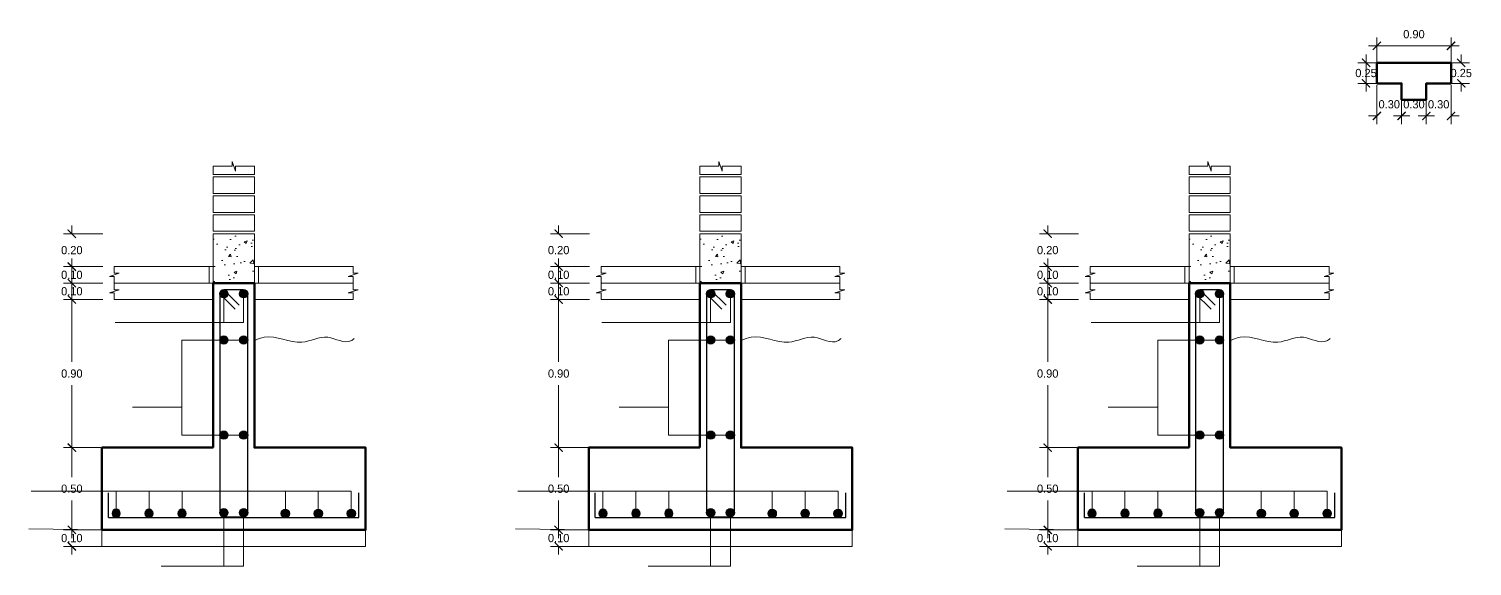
# Model space of a CAD drawing. Header units: millimetres. Extents: x 84 to 2740, y 103 to 1679.
# Drawn here: x 142.39 to 159.91, y 120.85 to 127.38 of the extents above; entities that cross this region are included whole.
import ezdxf

# ---------------------------------------------------------------- set-up
doc = ezdxf.new("R2010")
doc.units = ezdxf.units.MM
for name, color, linetype, lineweight in [('A- ANOTACIONES', 152, 'Continuous', 5), ('A- LINEA DE TIERRA', 44, 'Continuous', 0), ('A-COTAS EXTERIORES', 30, 'Continuous', 5), ('A-MUROS ALTOS', 164, 'Continuous', 60), ('E- ACERO', 50, 'Continuous', 30), ('E- EXCAVACION', 94, 'Continuous', 50), ('E- FALSO PISO', 181, 'Continuous', 15), ('E- LADRILLO', 40, 'Continuous', 15), ('E- MATERIAL DE RELLENO', 241, 'Continuous', 15), ('E- RELLENO ASFALTICO', 53, 'Continuous', 5), ('E- SOBRECIMIENTO SIMPLE', 100, 'Continuous', 15), ('E- SOLADO', 223, 'Continuous', 15)]:
    doc.layers.add(name, color=color, linetype=linetype, lineweight=lineweight)
doc.styles.add('ROYER', font='')
doc.styles.get('ROYER').set_extended_font_data('Bahnschrift Light')
doc.dimstyles.new('ROYER_25_CORTE_ELEV_MODEL', dxfattribs={"dimtxt": 0.1, "dimasz": 0.1, "dimexe": 0.1, "dimexo": 0, "dimgap": 0.09, "dimtad": 1, "dimtih": 1, "dimtoh": 1, "dimlfac": 0.5, "dimzin": 0, "dimdsep": 46, "dimtxsty": 'ROYER', "dimblk": 'ARCHTICK', "dimcen": 0.09, "dimdle": 0.1, "dimclrd": 256, "dimclre": 256, "dimadec": 0, "dimazin": 0, "dimtfac": 1, "dimtix": 1, "dimtofl": 0, "dimtmove": 0, "dimatfit": 3, "dimfxl": 0.375, "dimfxlon": 1, "dimtolj": 1, "dimtzin": 0, "dimlwd": -1, "dimlwe": -1, "dimarcsym": 0})
doc.dimstyles.new('ROYER_50_CORTE_ELEVACION', dxfattribs={"dimtxt": 0.1, "dimasz": 0.1, "dimexe": 0.1, "dimexo": 0, "dimgap": 0.09, "dimtad": 1, "dimtih": 1, "dimtoh": 1, "dimzin": 0, "dimdsep": 46, "dimtxsty": 'ROYER', "dimblk": 'ARCHTICK', "dimcen": 0.09, "dimdle": 0.1, "dimclrd": 256, "dimclre": 256, "dimadec": 0, "dimazin": 0, "dimtfac": 1, "dimtix": 1, "dimtofl": 0, "dimtmove": 0, "dimatfit": 3, "dimfxl": 0.375, "dimfxlon": 1, "dimtolj": 1, "dimtzin": 0, "dimlwd": -1, "dimlwe": -1, "dimarcsym": 0})

# ---------------------------------------------------------------- blocks, each defined once
blk = doc.blocks.new('_ArchTick')
at = {"color": 0, "linetype": 'ByBlock', "const_width": 0.15}
blk.add_lwpolyline([(-0.5, -0.5), (0.5, 0.5)], dxfattribs=at)
blk = doc.blocks.new('*D173')
at = {"layer": 'A-COTAS EXTERIORES', "transparency": 16777216}
for p, q in [((158.756, 126.967), (158.756, 127.273)), ((159.656, 126.967), (159.656, 127.273)), ((158.656, 127.173), (159.756, 127.173))]:
    blk.add_line(p, q, dxfattribs=at)
at = {"layer": 'Defpoints', "color": 0, "transparency": 16777216}
for p in [(159.656, 127.173), (158.756, 126.967), (159.656, 126.967)]:
    blk.add_point(p, dxfattribs=at)
at = {"layer": 'A-COTAS EXTERIORES', "transparency": 16777216, "xscale": 0.1, "yscale": 0.1, "zscale": 0.1, "rotation": 180}
blk.add_blockref('_ArchTick', (158.756, 127.173), dxfattribs=at)
at = {"layer": 'A-COTAS EXTERIORES', "transparency": 16777216, "xscale": 0.1, "yscale": 0.1, "zscale": 0.1}
blk.add_blockref('_ArchTick', (159.656, 127.173), dxfattribs=at)
at = {"layer": 'A-COTAS EXTERIORES', "color": 0, "transparency": 16777216, "insert": (159.206, 127.314), "char_height": 0.1, "attachment_point": 5, "style": 'ROYER'}
blk.add_mtext('\\A1;0.90', dxfattribs=at)
blk = doc.blocks.new('*D174')
at = {"layer": 'A-COTAS EXTERIORES', "transparency": 16777216}
for p, q in [((159.78, 126.967), (159.78, 127.067)), ((159.656, 126.967), (159.88, 126.967)), ((159.656, 126.717), (159.88, 126.717)), ((159.78, 126.717), (159.78, 126.617))]:
    blk.add_line(p, q, dxfattribs=at)
at = {"layer": 'Defpoints', "color": 0, "transparency": 16777216}
for p in [(159.656, 126.967), (159.656, 126.717), (159.78, 126.717)]:
    blk.add_point(p, dxfattribs=at)
at = {"layer": 'A-COTAS EXTERIORES', "transparency": 16777216, "xscale": 0.1, "yscale": 0.1, "zscale": 0.1}
for p, rotation in [((159.78, 126.967), 270), ((159.78, 126.717), 90)]:
    blk.add_blockref('_ArchTick', p, dxfattribs=dict(at, rotation=rotation))
at = {"layer": 'A-COTAS EXTERIORES', "color": 0, "transparency": 16777216, "insert": (159.78, 126.842), "char_height": 0.1, "attachment_point": 5, "style": 'ROYER'}
blk.add_mtext('\\A1;0.25', dxfattribs=at)
blk = doc.blocks.new('*D175')
at = {"layer": 'A-COTAS EXTERIORES', "transparency": 16777216}
for p, q in [((159.356, 126.696), (159.356, 126.221)), ((159.656, 126.696), (159.656, 126.221)), ((159.356, 126.321), (159.256, 126.321)), ((159.656, 126.321), (159.756, 126.321))]:
    blk.add_line(p, q, dxfattribs=at)
at = {"layer": 'Defpoints', "color": 0, "transparency": 16777216}
for p in [(159.356, 126.717), (159.656, 126.717), (159.356, 126.321)]:
    blk.add_point(p, dxfattribs=at)
at = {"layer": 'A-COTAS EXTERIORES', "transparency": 16777216, "xscale": 0.1, "yscale": 0.1, "zscale": 0.1}
blk.add_blockref('_ArchTick', (159.356, 126.321), dxfattribs=at)
at = {"layer": 'A-COTAS EXTERIORES', "transparency": 16777216, "xscale": 0.1, "yscale": 0.1, "zscale": 0.1, "rotation": 180}
blk.add_blockref('_ArchTick', (159.656, 126.321), dxfattribs=at)
at = {"layer": 'A-COTAS EXTERIORES', "color": 0, "transparency": 16777216, "insert": (159.506, 126.462), "char_height": 0.1, "attachment_point": 5, "style": 'ROYER'}
blk.add_mtext('\\A1;0.30', dxfattribs=at)
blk = doc.blocks.new('*D176')
at = {"layer": 'A-COTAS EXTERIORES', "transparency": 16777216}
for p, q in [((159.056, 126.517), (159.056, 126.221)), ((159.356, 126.517), (159.356, 126.221)), ((159.056, 126.321), (158.956, 126.321)), ((159.356, 126.321), (159.456, 126.321))]:
    blk.add_line(p, q, dxfattribs=at)
at = {"layer": 'Defpoints', "color": 0, "transparency": 16777216}
for p in [(159.056, 126.517), (159.356, 126.517), (159.356, 126.321)]:
    blk.add_point(p, dxfattribs=at)
at = {"layer": 'A-COTAS EXTERIORES', "transparency": 16777216, "xscale": 0.1, "yscale": 0.1, "zscale": 0.1}
blk.add_blockref('_ArchTick', (159.056, 126.321), dxfattribs=at)
at = {"layer": 'A-COTAS EXTERIORES', "transparency": 16777216, "xscale": 0.1, "yscale": 0.1, "zscale": 0.1, "rotation": 180}
blk.add_blockref('_ArchTick', (159.356, 126.321), dxfattribs=at)
at = {"layer": 'A-COTAS EXTERIORES', "color": 0, "transparency": 16777216, "insert": (159.206, 126.462), "char_height": 0.1, "attachment_point": 5, "style": 'ROYER'}
blk.add_mtext('\\A1;0.30', dxfattribs=at)
blk = doc.blocks.new('*D177')
at = {"layer": 'A-COTAS EXTERIORES', "transparency": 16777216}
for p, q in [((158.756, 126.696), (158.756, 126.221)), ((159.056, 126.696), (159.056, 126.221)), ((158.756, 126.321), (158.656, 126.321)), ((159.056, 126.321), (159.156, 126.321))]:
    blk.add_line(p, q, dxfattribs=at)
at = {"layer": 'Defpoints', "color": 0, "transparency": 16777216}
for p in [(158.756, 126.717), (159.056, 126.717), (159.056, 126.321)]:
    blk.add_point(p, dxfattribs=at)
at = {"layer": 'A-COTAS EXTERIORES', "transparency": 16777216, "xscale": 0.1, "yscale": 0.1, "zscale": 0.1}
blk.add_blockref('_ArchTick', (158.756, 126.321), dxfattribs=at)
at = {"layer": 'A-COTAS EXTERIORES', "transparency": 16777216, "xscale": 0.1, "yscale": 0.1, "zscale": 0.1, "rotation": 180}
blk.add_blockref('_ArchTick', (159.056, 126.321), dxfattribs=at)
at = {"layer": 'A-COTAS EXTERIORES', "color": 0, "transparency": 16777216, "insert": (158.906, 126.462), "char_height": 0.1, "attachment_point": 5, "style": 'ROYER'}
blk.add_mtext('\\A1;0.30', dxfattribs=at)
blk = doc.blocks.new('*D178')
at = {"layer": 'A-COTAS EXTERIORES', "transparency": 16777216}
for p, q in [((158.624, 126.617), (158.624, 127.067)), ((158.756, 126.967), (158.524, 126.967)), ((158.756, 126.717), (158.524, 126.717))]:
    blk.add_line(p, q, dxfattribs=at)
at = {"layer": 'Defpoints', "color": 0, "transparency": 16777216}
for p in [(158.624, 126.967), (158.756, 126.967), (158.756, 126.717)]:
    blk.add_point(p, dxfattribs=at)
at = {"layer": 'A-COTAS EXTERIORES', "transparency": 16777216, "xscale": 0.1, "yscale": 0.1, "zscale": 0.1}
for p, rotation in [((158.624, 126.967), 90), ((158.624, 126.717), 270)]:
    blk.add_blockref('_ArchTick', p, dxfattribs=dict(at, rotation=rotation))
at = {"layer": 'A-COTAS EXTERIORES', "color": 0, "transparency": 16777216, "insert": (158.624, 126.842), "char_height": 0.1, "attachment_point": 5, "style": 'ROYER'}
blk.add_mtext('\\A1;0.25', dxfattribs=at)
blk = doc.blocks.new('ACERO')
at = {"layer": 'E- ACERO'}
h = blk.add_hatch(color=256, dxfattribs=at)
h.dxf.hatch_style = 1
edge = h.paths.add_edge_path()
edge.add_arc((0, 0), 0.025, 0, 360)
blk.add_circle((0, 0), 0.025, dxfattribs=at)
blk = doc.blocks.new('*D191')
at = {"layer": 'A-COTAS EXTERIORES', "transparency": 16777216}
for p, q in [((142.91, 122.389), (142.91, 121.93)), ((143.263, 122.289), (142.81, 122.289)), ((142.91, 121.189), (142.91, 121.648)), ((143.263, 121.289), (142.81, 121.289))]:
    blk.add_line(p, q, dxfattribs=at)
at = {"layer": 'Defpoints', "color": 0, "transparency": 16777216}
for p in [(142.91, 122.289), (143.263, 122.289), (143.263, 121.289)]:
    blk.add_point(p, dxfattribs=at)
at = {"layer": 'A-COTAS EXTERIORES', "transparency": 16777216, "xscale": 0.1, "yscale": 0.1, "zscale": 0.1}
for p, rotation in [((142.91, 122.289), 90), ((142.91, 121.289), 270)]:
    blk.add_blockref('_ArchTick', p, dxfattribs=dict(at, rotation=rotation))
at = {"layer": 'A-COTAS EXTERIORES', "color": 0, "transparency": 16777216, "insert": (142.91, 121.789), "char_height": 0.1, "attachment_point": 5, "style": 'ROYER'}
blk.add_mtext('\\A1;0.50', dxfattribs=at)
blk = doc.blocks.new('*D192')
at = {"layer": 'A-COTAS EXTERIORES', "transparency": 16777216}
for p, q in [((143.285, 124.089), (142.81, 124.089)), ((142.91, 124.189), (142.91, 123.33)), ((142.91, 122.189), (142.91, 123.048)), ((143.263, 122.289), (142.81, 122.289))]:
    blk.add_line(p, q, dxfattribs=at)
at = {"layer": 'Defpoints', "color": 0, "transparency": 16777216}
for p in [(142.91, 124.089), (144.626, 124.089), (143.263, 122.289)]:
    blk.add_point(p, dxfattribs=at)
at = {"layer": 'A-COTAS EXTERIORES', "transparency": 16777216, "xscale": 0.1, "yscale": 0.1, "zscale": 0.1}
for p, rotation in [((142.91, 124.089), 90), ((142.91, 122.289), 270)]:
    blk.add_blockref('_ArchTick', p, dxfattribs=dict(at, rotation=rotation))
at = {"layer": 'A-COTAS EXTERIORES', "color": 0, "transparency": 16777216, "insert": (142.91, 123.189), "char_height": 0.1, "attachment_point": 5, "style": 'ROYER'}
blk.add_mtext('\\A1;0.90', dxfattribs=at)
blk = doc.blocks.new('*D193')
at = {"layer": 'A-COTAS EXTERIORES', "transparency": 16777216}
for p, q in [((143.285, 124.289), (142.81, 124.289)), ((142.91, 124.289), (142.91, 124.389)), ((143.285, 124.089), (142.81, 124.089)), ((142.91, 124.089), (142.91, 123.989))]:
    blk.add_line(p, q, dxfattribs=at)
at = {"layer": 'Defpoints', "color": 0, "transparency": 16777216}
for p in [(142.91, 124.289), (144.576, 124.289), (144.626, 124.089)]:
    blk.add_point(p, dxfattribs=at)
at = {"layer": 'A-COTAS EXTERIORES', "transparency": 16777216, "xscale": 0.1, "yscale": 0.1, "zscale": 0.1}
for p, rotation in [((142.91, 124.289), 270), ((142.91, 124.089), 90)]:
    blk.add_blockref('_ArchTick', p, dxfattribs=dict(at, rotation=rotation))
at = {"layer": 'A-COTAS EXTERIORES', "color": 0, "transparency": 16777216, "insert": (142.91, 124.189), "char_height": 0.1, "attachment_point": 5, "style": 'ROYER'}
blk.add_mtext('\\A1;0.10', dxfattribs=at)
blk = doc.blocks.new('*D194')
at = {"layer": 'A-COTAS EXTERIORES', "transparency": 16777216}
for p, q in [((143.285, 124.489), (142.81, 124.489)), ((142.91, 124.489), (142.91, 124.589)), ((143.285, 124.289), (142.81, 124.289)), ((142.91, 124.289), (142.91, 124.189))]:
    blk.add_line(p, q, dxfattribs=at)
at = {"layer": 'Defpoints', "color": 0, "transparency": 16777216}
for p in [(142.91, 124.489), (144.626, 124.489), (144.576, 124.289)]:
    blk.add_point(p, dxfattribs=at)
at = {"layer": 'A-COTAS EXTERIORES', "transparency": 16777216, "xscale": 0.1, "yscale": 0.1, "zscale": 0.1}
for p, rotation in [((142.91, 124.489), 270), ((142.91, 124.289), 90)]:
    blk.add_blockref('_ArchTick', p, dxfattribs=dict(at, rotation=rotation))
at = {"layer": 'A-COTAS EXTERIORES', "color": 0, "transparency": 16777216, "insert": (142.91, 124.389), "char_height": 0.1, "attachment_point": 5, "style": 'ROYER'}
blk.add_mtext('\\A1;0.10', dxfattribs=at)
blk = doc.blocks.new('*D195')
at = {"layer": 'A-COTAS EXTERIORES', "transparency": 16777216}
for p, q in [((142.91, 124.889), (142.91, 124.989)), ((143.285, 124.889), (142.81, 124.889)), ((143.285, 124.489), (142.81, 124.489)), ((142.91, 124.489), (142.91, 124.389))]:
    blk.add_line(p, q, dxfattribs=at)
at = {"layer": 'Defpoints', "color": 0, "transparency": 16777216}
for p in [(142.91, 124.889), (144.626, 124.889), (144.626, 124.489)]:
    blk.add_point(p, dxfattribs=at)
at = {"layer": 'A-COTAS EXTERIORES', "transparency": 16777216, "xscale": 0.1, "yscale": 0.1, "zscale": 0.1}
for p, rotation in [((142.91, 124.889), 270), ((142.91, 124.489), 90)]:
    blk.add_blockref('_ArchTick', p, dxfattribs=dict(at, rotation=rotation))
at = {"layer": 'A-COTAS EXTERIORES', "color": 0, "transparency": 16777216, "insert": (142.91, 124.689), "char_height": 0.1, "attachment_point": 5, "style": 'ROYER'}
blk.add_mtext('\\A1;0.20', dxfattribs=at)
blk = doc.blocks.new('*D196')
at = {"layer": 'A-COTAS EXTERIORES', "transparency": 16777216}
for p, q in [((143.263, 121.289), (142.81, 121.289)), ((142.91, 121.289), (142.91, 121.389)), ((143.276, 121.089), (142.81, 121.089)), ((142.91, 121.089), (142.91, 120.989))]:
    blk.add_line(p, q, dxfattribs=at)
at = {"layer": 'Defpoints', "color": 0, "transparency": 16777216}
for p in [(143.263, 121.289), (142.91, 121.089), (143.276, 121.089)]:
    blk.add_point(p, dxfattribs=at)
at = {"layer": 'A-COTAS EXTERIORES', "transparency": 16777216, "xscale": 0.1, "yscale": 0.1, "zscale": 0.1}
for p, rotation in [((142.91, 121.289), 270), ((142.91, 121.089), 90)]:
    blk.add_blockref('_ArchTick', p, dxfattribs=dict(at, rotation=rotation))
at = {"layer": 'A-COTAS EXTERIORES', "color": 0, "transparency": 16777216, "insert": (142.91, 121.189), "char_height": 0.1, "attachment_point": 5, "style": 'ROYER'}
blk.add_mtext('\\A1;0.10', dxfattribs=at)
blk = doc.blocks.new('*D197')
at = {"layer": 'A-COTAS EXTERIORES', "transparency": 16777216}
for p, q in [((148.821, 122.389), (148.821, 121.93)), ((149.174, 122.289), (148.721, 122.289)), ((148.821, 121.189), (148.821, 121.648)), ((149.174, 121.289), (148.721, 121.289))]:
    blk.add_line(p, q, dxfattribs=at)
at = {"layer": 'Defpoints', "color": 0, "transparency": 16777216}
for p in [(148.821, 122.289), (149.174, 122.289), (149.174, 121.289)]:
    blk.add_point(p, dxfattribs=at)
at = {"layer": 'A-COTAS EXTERIORES', "transparency": 16777216, "xscale": 0.1, "yscale": 0.1, "zscale": 0.1}
for p, rotation in [((148.821, 122.289), 90), ((148.821, 121.289), 270)]:
    blk.add_blockref('_ArchTick', p, dxfattribs=dict(at, rotation=rotation))
at = {"layer": 'A-COTAS EXTERIORES', "color": 0, "transparency": 16777216, "insert": (148.821, 121.789), "char_height": 0.1, "attachment_point": 5, "style": 'ROYER'}
blk.add_mtext('\\A1;0.50', dxfattribs=at)
blk = doc.blocks.new('*D198')
at = {"layer": 'A-COTAS EXTERIORES', "transparency": 16777216}
for p, q in [((149.196, 124.089), (148.721, 124.089)), ((148.821, 124.189), (148.821, 123.33)), ((148.821, 122.189), (148.821, 123.048)), ((149.174, 122.289), (148.721, 122.289))]:
    blk.add_line(p, q, dxfattribs=at)
at = {"layer": 'Defpoints', "color": 0, "transparency": 16777216}
for p in [(148.821, 124.089), (150.536, 124.089), (149.174, 122.289)]:
    blk.add_point(p, dxfattribs=at)
at = {"layer": 'A-COTAS EXTERIORES', "transparency": 16777216, "xscale": 0.1, "yscale": 0.1, "zscale": 0.1}
for p, rotation in [((148.821, 124.089), 90), ((148.821, 122.289), 270)]:
    blk.add_blockref('_ArchTick', p, dxfattribs=dict(at, rotation=rotation))
at = {"layer": 'A-COTAS EXTERIORES', "color": 0, "transparency": 16777216, "insert": (148.821, 123.189), "char_height": 0.1, "attachment_point": 5, "style": 'ROYER'}
blk.add_mtext('\\A1;0.90', dxfattribs=at)
blk = doc.blocks.new('*D199')
at = {"layer": 'A-COTAS EXTERIORES', "transparency": 16777216}
for p, q in [((149.196, 124.289), (148.721, 124.289)), ((148.821, 124.289), (148.821, 124.389)), ((149.196, 124.089), (148.721, 124.089)), ((148.821, 124.089), (148.821, 123.989))]:
    blk.add_line(p, q, dxfattribs=at)
at = {"layer": 'Defpoints', "color": 0, "transparency": 16777216}
for p in [(148.821, 124.289), (150.486, 124.289), (150.536, 124.089)]:
    blk.add_point(p, dxfattribs=at)
at = {"layer": 'A-COTAS EXTERIORES', "transparency": 16777216, "xscale": 0.1, "yscale": 0.1, "zscale": 0.1}
for p, rotation in [((148.821, 124.289), 270), ((148.821, 124.089), 90)]:
    blk.add_blockref('_ArchTick', p, dxfattribs=dict(at, rotation=rotation))
at = {"layer": 'A-COTAS EXTERIORES', "color": 0, "transparency": 16777216, "insert": (148.821, 124.189), "char_height": 0.1, "attachment_point": 5, "style": 'ROYER'}
blk.add_mtext('\\A1;0.10', dxfattribs=at)
blk = doc.blocks.new('*D200')
at = {"layer": 'A-COTAS EXTERIORES', "transparency": 16777216}
for p, q in [((149.196, 124.489), (148.721, 124.489)), ((148.821, 124.489), (148.821, 124.589)), ((149.196, 124.289), (148.721, 124.289)), ((148.821, 124.289), (148.821, 124.189))]:
    blk.add_line(p, q, dxfattribs=at)
at = {"layer": 'Defpoints', "color": 0, "transparency": 16777216}
for p in [(148.821, 124.489), (150.536, 124.489), (150.486, 124.289)]:
    blk.add_point(p, dxfattribs=at)
at = {"layer": 'A-COTAS EXTERIORES', "transparency": 16777216, "xscale": 0.1, "yscale": 0.1, "zscale": 0.1}
for p, rotation in [((148.821, 124.489), 270), ((148.821, 124.289), 90)]:
    blk.add_blockref('_ArchTick', p, dxfattribs=dict(at, rotation=rotation))
at = {"layer": 'A-COTAS EXTERIORES', "color": 0, "transparency": 16777216, "insert": (148.821, 124.389), "char_height": 0.1, "attachment_point": 5, "style": 'ROYER'}
blk.add_mtext('\\A1;0.10', dxfattribs=at)
blk = doc.blocks.new('*D201')
at = {"layer": 'A-COTAS EXTERIORES', "transparency": 16777216}
for p, q in [((148.821, 124.889), (148.821, 124.989)), ((149.196, 124.889), (148.721, 124.889)), ((149.196, 124.489), (148.721, 124.489)), ((148.821, 124.489), (148.821, 124.389))]:
    blk.add_line(p, q, dxfattribs=at)
at = {"layer": 'Defpoints', "color": 0, "transparency": 16777216}
for p in [(148.821, 124.889), (150.536, 124.889), (150.536, 124.489)]:
    blk.add_point(p, dxfattribs=at)
at = {"layer": 'A-COTAS EXTERIORES', "transparency": 16777216, "xscale": 0.1, "yscale": 0.1, "zscale": 0.1}
for p, rotation in [((148.821, 124.889), 270), ((148.821, 124.489), 90)]:
    blk.add_blockref('_ArchTick', p, dxfattribs=dict(at, rotation=rotation))
at = {"layer": 'A-COTAS EXTERIORES', "color": 0, "transparency": 16777216, "insert": (148.821, 124.689), "char_height": 0.1, "attachment_point": 5, "style": 'ROYER'}
blk.add_mtext('\\A1;0.20', dxfattribs=at)
blk = doc.blocks.new('*D202')
at = {"layer": 'A-COTAS EXTERIORES', "transparency": 16777216}
for p, q in [((149.174, 121.289), (148.721, 121.289)), ((148.821, 121.289), (148.821, 121.389)), ((149.186, 121.089), (148.721, 121.089)), ((148.821, 121.089), (148.821, 120.989))]:
    blk.add_line(p, q, dxfattribs=at)
at = {"layer": 'Defpoints', "color": 0, "transparency": 16777216}
for p in [(149.174, 121.289), (148.821, 121.089), (149.186, 121.089)]:
    blk.add_point(p, dxfattribs=at)
at = {"layer": 'A-COTAS EXTERIORES', "transparency": 16777216, "xscale": 0.1, "yscale": 0.1, "zscale": 0.1}
for p, rotation in [((148.821, 121.289), 270), ((148.821, 121.089), 90)]:
    blk.add_blockref('_ArchTick', p, dxfattribs=dict(at, rotation=rotation))
at = {"layer": 'A-COTAS EXTERIORES', "color": 0, "transparency": 16777216, "insert": (148.821, 121.189), "char_height": 0.1, "attachment_point": 5, "style": 'ROYER'}
blk.add_mtext('\\A1;0.10', dxfattribs=at)
blk = doc.blocks.new('*D244')
at = {"layer": 'A-COTAS EXTERIORES', "transparency": 16777216}
for p, q in [((154.759, 122.389), (154.759, 121.93)), ((155.112, 122.289), (154.659, 122.289)), ((154.759, 121.189), (154.759, 121.648)), ((155.112, 121.289), (154.659, 121.289))]:
    blk.add_line(p, q, dxfattribs=at)
at = {"layer": 'Defpoints', "color": 0, "transparency": 16777216}
for p in [(154.759, 122.289), (155.112, 122.289), (155.112, 121.289)]:
    blk.add_point(p, dxfattribs=at)
at = {"layer": 'A-COTAS EXTERIORES', "transparency": 16777216, "xscale": 0.1, "yscale": 0.1, "zscale": 0.1}
for p, rotation in [((154.759, 122.289), 90), ((154.759, 121.289), 270)]:
    blk.add_blockref('_ArchTick', p, dxfattribs=dict(at, rotation=rotation))
at = {"layer": 'A-COTAS EXTERIORES', "color": 0, "transparency": 16777216, "insert": (154.759, 121.789), "char_height": 0.1, "attachment_point": 5, "style": 'ROYER'}
blk.add_mtext('\\A1;0.50', dxfattribs=at)
blk = doc.blocks.new('*D245')
at = {"layer": 'A-COTAS EXTERIORES', "transparency": 16777216}
for p, q in [((155.134, 124.089), (154.659, 124.089)), ((154.759, 124.189), (154.759, 123.33)), ((154.759, 122.189), (154.759, 123.048)), ((155.112, 122.289), (154.659, 122.289))]:
    blk.add_line(p, q, dxfattribs=at)
at = {"layer": 'Defpoints', "color": 0, "transparency": 16777216}
for p in [(154.759, 124.089), (156.475, 124.089), (155.112, 122.289)]:
    blk.add_point(p, dxfattribs=at)
at = {"layer": 'A-COTAS EXTERIORES', "transparency": 16777216, "xscale": 0.1, "yscale": 0.1, "zscale": 0.1}
for p, rotation in [((154.759, 124.089), 90), ((154.759, 122.289), 270)]:
    blk.add_blockref('_ArchTick', p, dxfattribs=dict(at, rotation=rotation))
at = {"layer": 'A-COTAS EXTERIORES', "color": 0, "transparency": 16777216, "insert": (154.759, 123.189), "char_height": 0.1, "attachment_point": 5, "style": 'ROYER'}
blk.add_mtext('\\A1;0.90', dxfattribs=at)
blk = doc.blocks.new('*D246')
at = {"layer": 'A-COTAS EXTERIORES', "transparency": 16777216}
for p, q in [((155.134, 124.289), (154.659, 124.289)), ((154.759, 124.289), (154.759, 124.389)), ((155.134, 124.089), (154.659, 124.089)), ((154.759, 124.089), (154.759, 123.989))]:
    blk.add_line(p, q, dxfattribs=at)
at = {"layer": 'Defpoints', "color": 0, "transparency": 16777216}
for p in [(154.759, 124.289), (156.425, 124.289), (156.475, 124.089)]:
    blk.add_point(p, dxfattribs=at)
at = {"layer": 'A-COTAS EXTERIORES', "transparency": 16777216, "xscale": 0.1, "yscale": 0.1, "zscale": 0.1}
for p, rotation in [((154.759, 124.289), 270), ((154.759, 124.089), 90)]:
    blk.add_blockref('_ArchTick', p, dxfattribs=dict(at, rotation=rotation))
at = {"layer": 'A-COTAS EXTERIORES', "color": 0, "transparency": 16777216, "insert": (154.759, 124.189), "char_height": 0.1, "attachment_point": 5, "style": 'ROYER'}
blk.add_mtext('\\A1;0.10', dxfattribs=at)
blk = doc.blocks.new('*D247')
at = {"layer": 'A-COTAS EXTERIORES', "transparency": 16777216}
for p, q in [((155.134, 124.489), (154.659, 124.489)), ((154.759, 124.489), (154.759, 124.589)), ((155.134, 124.289), (154.659, 124.289)), ((154.759, 124.289), (154.759, 124.189))]:
    blk.add_line(p, q, dxfattribs=at)
at = {"layer": 'Defpoints', "color": 0, "transparency": 16777216}
for p in [(154.759, 124.489), (156.475, 124.489), (156.425, 124.289)]:
    blk.add_point(p, dxfattribs=at)
at = {"layer": 'A-COTAS EXTERIORES', "transparency": 16777216, "xscale": 0.1, "yscale": 0.1, "zscale": 0.1}
for p, rotation in [((154.759, 124.489), 270), ((154.759, 124.289), 90)]:
    blk.add_blockref('_ArchTick', p, dxfattribs=dict(at, rotation=rotation))
at = {"layer": 'A-COTAS EXTERIORES', "color": 0, "transparency": 16777216, "insert": (154.759, 124.389), "char_height": 0.1, "attachment_point": 5, "style": 'ROYER'}
blk.add_mtext('\\A1;0.10', dxfattribs=at)
blk = doc.blocks.new('*D248')
at = {"layer": 'A-COTAS EXTERIORES', "transparency": 16777216}
for p, q in [((154.759, 124.889), (154.759, 124.989)), ((155.134, 124.889), (154.659, 124.889)), ((155.134, 124.489), (154.659, 124.489)), ((154.759, 124.489), (154.759, 124.389))]:
    blk.add_line(p, q, dxfattribs=at)
at = {"layer": 'Defpoints', "color": 0, "transparency": 16777216}
for p in [(154.759, 124.889), (156.475, 124.889), (156.475, 124.489)]:
    blk.add_point(p, dxfattribs=at)
at = {"layer": 'A-COTAS EXTERIORES', "transparency": 16777216, "xscale": 0.1, "yscale": 0.1, "zscale": 0.1}
for p, rotation in [((154.759, 124.889), 270), ((154.759, 124.489), 90)]:
    blk.add_blockref('_ArchTick', p, dxfattribs=dict(at, rotation=rotation))
at = {"layer": 'A-COTAS EXTERIORES', "color": 0, "transparency": 16777216, "insert": (154.759, 124.689), "char_height": 0.1, "attachment_point": 5, "style": 'ROYER'}
blk.add_mtext('\\A1;0.20', dxfattribs=at)
blk = doc.blocks.new('*D249')
at = {"layer": 'A-COTAS EXTERIORES', "transparency": 16777216}
for p, q in [((155.112, 121.289), (154.659, 121.289)), ((154.759, 121.289), (154.759, 121.389)), ((155.125, 121.089), (154.659, 121.089)), ((154.759, 121.089), (154.759, 120.989))]:
    blk.add_line(p, q, dxfattribs=at)
at = {"layer": 'Defpoints', "color": 0, "transparency": 16777216}
for p in [(155.112, 121.289), (154.759, 121.089), (155.125, 121.089)]:
    blk.add_point(p, dxfattribs=at)
at = {"layer": 'A-COTAS EXTERIORES', "transparency": 16777216, "xscale": 0.1, "yscale": 0.1, "zscale": 0.1}
for p, rotation in [((154.759, 121.289), 270), ((154.759, 121.089), 90)]:
    blk.add_blockref('_ArchTick', p, dxfattribs=dict(at, rotation=rotation))
at = {"layer": 'A-COTAS EXTERIORES', "color": 0, "transparency": 16777216, "insert": (154.759, 121.189), "char_height": 0.1, "attachment_point": 5, "style": 'ROYER'}
blk.add_mtext('\\A1;0.10', dxfattribs=at)

msp = doc.modelspace()

# ---------------------------------------------------------------- hatches: boundary and pattern name
at = {"layer": 'E- SOBRECIMIENTO SIMPLE', "lineweight": 0}
h = msp.add_hatch(dxfattribs=at)
h.set_pattern_fill('AR-CONC', color=256, scale=0.002)
h.set_pattern_definition([(50, (111.79607, 126.74738), (0.3643693, -0.0318782), [0.0381, -0.4191]), (355, (111.79607, 126.7474), (-0.070487, 0.3821137), [0.03048, -0.335281]), (100.4514, (111.82644, 126.74473), (0.2938825, 0.3502355), [0.03238, -0.3561805]), (46.1842, (111.79607, 126.849), (0.542158, -0.0840847), [0.05715, -0.62865]), (96.6356, (111.84125, 126.842), (0.474808, 0.494852), [0.04857, -0.534271]), (351.1842, (111.7961, 126.849), (0.474808, 0.494852), [0.04572, -0.5029195]), (21, (111.84687, 126.82358), (0.3032288, -0.2045304), [0.0381, -0.4191]), (326, (111.84687, 126.8236), (0.123604, 0.368376), [0.03048, -0.33528]), (71.4514, (111.87214, 126.80654), (0.426833, 0.1638455), [0.03238, -0.35618]), (37.5, (111.79607, 126.74738), (0.0061772, 0.1691101), [0, -0.331216, 0, -0.34036, 0, -0.33655]), (7.5, (111.79607, 126.74738), (0.1336393, 0.20036115), [0, -0.194056, 0, -0.323596, 0, -0.12827]), (327.5, (111.68279, 126.74738), (0.2711812, -0.0114575), [0, -0.127, 0, -0.39624, 0, -0.52578]), (317.5, (111.632, 126.74738), (0.2962584, 0.050853), [0, -0.1651, 0, -0.263144, 0, -0.37338])])
h.paths.add_polyline_path([(144.626, 124.889), (144.626, 124.289), (145.126, 124.289), (145.126, 124.889)])
h = msp.add_hatch(dxfattribs=at)
h.set_pattern_fill('AR-CONC', color=256, scale=0.002)
h.set_pattern_definition([(50, (117.7067, 126.74738), (0.3643693, -0.0318782), [0.0381, -0.4191]), (355, (117.7067, 126.7474), (-0.070487, 0.3821137), [0.03048, -0.335281]), (100.4514, (117.73705, 126.74473), (0.2938825, 0.3502355), [0.03238, -0.3561805]), (46.1842, (117.7067, 126.849), (0.542158, -0.0840847), [0.05715, -0.62865]), (96.6356, (117.75187, 126.842), (0.474808, 0.494852), [0.04857, -0.534271]), (351.1842, (117.7067, 126.849), (0.474808, 0.494852), [0.04572, -0.5029195]), (21, (117.7575, 126.82358), (0.3032288, -0.2045304), [0.0381, -0.4191]), (326, (117.7575, 126.8236), (0.123604, 0.368376), [0.03048, -0.33528]), (71.4514, (117.78276, 126.80654), (0.426833, 0.1638455), [0.03238, -0.35618]), (37.5, (117.70669, 126.74738), (0.0061772, 0.1691101), [0, -0.331216, 0, -0.34036, 0, -0.33655]), (7.5, (117.70669, 126.74738), (0.1336393, 0.20036115), [0, -0.194056, 0, -0.323596, 0, -0.12827]), (327.5, (117.5934, 126.74738), (0.2711812, -0.0114575), [0, -0.127, 0, -0.39624, 0, -0.52578]), (317.5, (117.5426, 126.74738), (0.2962584, 0.050853), [0, -0.1651, 0, -0.263144, 0, -0.37338])])
h.paths.add_polyline_path([(150.536, 124.889), (150.536, 124.289), (151.036, 124.289), (151.036, 124.889)])
h = msp.add_hatch(dxfattribs=at)
h.set_pattern_fill('AR-CONC', color=256, scale=0.002)
h.set_pattern_definition([(50, (123.64506, 126.74738), (0.3643693, -0.0318782), [0.0381, -0.4191]), (355, (123.64506, 126.7474), (-0.070487, 0.3821137), [0.03048, -0.335281]), (100.4514, (123.67542, 126.74473), (0.2938825, 0.3502355), [0.03238, -0.3561805]), (46.1842, (123.64506, 126.849), (0.542158, -0.0840847), [0.05715, -0.62865]), (96.6356, (123.69023, 126.842), (0.474808, 0.494852), [0.04857, -0.534271]), (351.1842, (123.64506, 126.849), (0.474808, 0.494852), [0.04572, -0.5029195]), (21, (123.69586, 126.82358), (0.3032288, -0.2045304), [0.0381, -0.4191]), (326, (123.69586, 126.8236), (0.123604, 0.368376), [0.03048, -0.33528]), (71.4514, (123.72112, 126.80654), (0.426833, 0.1638455), [0.03238, -0.35618]), (37.5, (123.64506, 126.74738), (0.0061772, 0.1691101), [0, -0.331216, 0, -0.34036, 0, -0.33655]), (7.5, (123.64506, 126.74738), (0.1336393, 0.20036115), [0, -0.194056, 0, -0.323596, 0, -0.12827]), (327.5, (123.53177, 126.74738), (0.2711812, -0.0114575), [0, -0.127, 0, -0.39624, 0, -0.52578]), (317.5, (123.48097, 126.74738), (0.2962584, 0.050853), [0, -0.1651, 0, -0.263144, 0, -0.37338])])
h.paths.add_polyline_path([(156.475, 124.889), (156.475, 124.289), (156.975, 124.289), (156.975, 124.889)])

# ---------------------------------------------------------------- linework, layer by layer
at = {"layer": 'A- ANOTACIONES', "lineweight": 0}
for p, q in [((144.756, 124.109), (144.756, 123.809)), ((144.996, 124.109), (144.996, 123.809)), ((150.666, 124.109), (150.666, 123.809)), ((150.906, 124.109), (150.906, 123.809)), ((156.605, 124.109), (156.605, 123.809)), ((156.845, 124.109), (156.845, 123.809)), ((144.996, 123.809), (143.436, 123.809)), ((150.906, 123.809), (149.346, 123.809)), ((156.845, 123.809), (155.285, 123.809)), ((144.246, 122.78), (143.646, 122.78)), ((150.156, 122.78), (149.556, 122.78)), ((156.095, 122.78), (155.495, 122.78)), ((143.448, 121.539), (143.448, 121.759)), ((143.848, 121.539), (143.848, 121.759)), ((144.248, 121.539), (144.248, 121.759)), ((145.503, 121.539), (145.503, 121.759)), ((145.903, 121.539), (145.903, 121.759)), ((149.359, 121.539), (149.359, 121.759)), ((149.759, 121.539), (149.759, 121.759)), ((150.159, 121.539), (150.159, 121.759)), ((151.414, 121.539), (151.414, 121.759)), ((151.814, 121.539), (151.814, 121.759)), ((155.297, 121.539), (155.297, 121.759)), ((155.697, 121.539), (155.697, 121.759)), ((156.097, 121.539), (156.097, 121.759)), ((157.352, 121.539), (157.352, 121.759)), ((157.752, 121.539), (157.752, 121.759)), ((144.756, 121.448), (144.756, 120.848)), ((150.666, 121.448), (150.666, 120.848)), ((156.605, 121.448), (156.605, 120.848))]:
    msp.add_line(p, q, dxfattribs=at)
for points in [[(144.626, 125.709), (144.856, 125.709), (144.856, 125.769), (144.896, 125.649), (144.896, 125.709), (145.126, 125.709)], [(150.536, 125.709), (150.766, 125.709), (150.766, 125.769), (150.806, 125.649), (150.806, 125.709), (151.036, 125.709)], [(156.475, 125.709), (156.705, 125.709), (156.705, 125.769), (156.745, 125.649), (156.745, 125.709), (156.975, 125.709)], [(143.426, 124.289), (143.426, 124.369), (143.366, 124.369), (143.486, 124.409), (143.426, 124.409), (143.426, 124.489)], [(146.326, 124.289), (146.326, 124.369), (146.266, 124.369), (146.386, 124.409), (146.326, 124.409), (146.326, 124.489)], [(149.336, 124.289), (149.336, 124.369), (149.276, 124.369), (149.396, 124.409), (149.336, 124.409), (149.336, 124.489)], [(152.236, 124.289), (152.236, 124.369), (152.176, 124.369), (152.296, 124.409), (152.236, 124.409), (152.236, 124.489)], [(155.275, 124.289), (155.275, 124.369), (155.215, 124.369), (155.335, 124.409), (155.275, 124.409), (155.275, 124.489)], [(158.175, 124.289), (158.175, 124.369), (158.115, 124.369), (158.235, 124.409), (158.175, 124.409), (158.175, 124.489)], [(143.426, 124.089), (143.426, 124.169), (143.366, 124.169), (143.486, 124.209), (143.426, 124.209), (143.426, 124.289)], [(146.326, 124.089), (146.326, 124.169), (146.266, 124.169), (146.386, 124.209), (146.326, 124.209), (146.326, 124.289)], [(149.336, 124.089), (149.336, 124.169), (149.276, 124.169), (149.396, 124.209), (149.336, 124.209), (149.336, 124.289)], [(152.236, 124.089), (152.236, 124.169), (152.176, 124.169), (152.296, 124.209), (152.236, 124.209), (152.236, 124.289)], [(155.275, 124.089), (155.275, 124.169), (155.215, 124.169), (155.335, 124.209), (155.275, 124.209), (155.275, 124.289)], [(158.175, 124.089), (158.175, 124.169), (158.115, 124.169), (158.235, 124.209), (158.175, 124.209), (158.175, 124.289)], [(144.946, 123.597), (144.246, 123.597), (144.246, 122.441), (144.946, 122.441)], [(150.856, 123.597), (150.156, 123.597), (150.156, 122.441), (150.856, 122.441)], [(156.795, 123.597), (156.095, 123.597), (156.095, 122.441), (156.795, 122.441)], [(146.303, 121.539), (146.303, 121.759), (142.416, 121.759)], [(152.214, 121.539), (152.214, 121.759), (148.326, 121.759)], [(158.152, 121.539), (158.152, 121.759), (154.265, 121.759)], [(144.996, 121.448), (144.996, 120.848), (143.996, 120.848)], [(150.906, 121.448), (150.906, 120.848), (149.906, 120.848)], [(156.845, 121.448), (156.845, 120.848), (155.845, 120.848)]]:
    msp.add_lwpolyline(points, dxfattribs=at)
at = {"layer": 'A- LINEA DE TIERRA'}
for p, q in [((143.276, 121.289), (142.388, 121.3)), ((149.186, 121.289), (148.299, 121.3)), ((155.125, 121.289), (154.237, 121.3))]:
    msp.add_line(p, q, dxfattribs=at)
for points in [[(145.126, 123.589), (145.247, 123.632), (145.704, 123.571), (146.017, 123.63), (146.298, 123.587), (146.34, 123.615)], [(151.036, 123.589), (151.158, 123.632), (151.615, 123.571), (151.928, 123.63), (152.209, 123.587), (152.25, 123.615)], [(156.975, 123.589), (157.096, 123.632), (157.553, 123.571), (157.866, 123.63), (158.147, 123.587), (158.189, 123.615)]]:
    msp.add_spline(points, degree=3, dxfattribs=at)
at = {"layer": 'A-MUROS ALTOS'}
msp.add_lwpolyline([(158.756, 126.967), (159.656, 126.967), (159.656, 126.717), (159.356, 126.717), (159.356, 126.517), (159.056, 126.517), (159.056, 126.717), (158.756, 126.717)], close=True, dxfattribs=at)
at = {"layer": 'E- ACERO'}
for p, q in [((144.706, 124.159), (144.706, 121.498)), ((144.706, 124.159), (144.893, 123.972)), ((144.996, 124.209), (144.756, 124.209)), ((144.756, 124.209), (144.943, 124.022)), ((145.046, 121.498), (145.046, 124.159)), ((150.616, 124.159), (150.616, 121.498)), ((150.616, 124.159), (150.803, 123.972)), ((150.906, 124.209), (150.666, 124.209)), ((150.666, 124.209), (150.853, 124.022)), ((150.956, 121.498), (150.956, 124.159)), ((156.555, 124.159), (156.555, 121.498)), ((156.555, 124.159), (156.742, 123.972)), ((156.845, 124.209), (156.605, 124.209)), ((156.605, 124.209), (156.792, 124.022)), ((156.895, 121.498), (156.895, 124.159)), ((143.356, 121.439), (143.356, 121.739)), ((146.396, 121.439), (146.396, 121.739)), ((149.266, 121.439), (149.266, 121.739)), ((152.306, 121.439), (152.306, 121.739)), ((155.205, 121.439), (155.205, 121.739)), ((158.245, 121.439), (158.245, 121.739)), ((144.756, 121.448), (144.996, 121.448)), ((150.666, 121.448), (150.906, 121.448)), ((156.605, 121.448), (156.845, 121.448)), ((143.356, 121.439), (146.396, 121.439)), ((149.266, 121.439), (152.306, 121.439)), ((155.205, 121.439), (158.245, 121.439))]:
    msp.add_line(p, q, dxfattribs=at)
for centre, start, end in [((144.756, 121.498), 180, 270), ((144.996, 121.498), 270, 0), ((150.666, 121.498), 180, 270), ((150.906, 121.498), 270, 0), ((156.605, 121.498), 180, 270), ((156.845, 121.498), 270, 0)]:
    msp.add_arc(centre, 0.05, start, end, dxfattribs=at)
at = {"layer": 'E- EXCAVACION'}
for points in [[(144.626, 122.289), (143.276, 122.289), (143.276, 121.289), (146.476, 121.289), (146.476, 122.289), (145.126, 122.289), (145.126, 124.289), (144.626, 124.289)], [(150.536, 122.289), (149.186, 122.289), (149.186, 121.289), (152.386, 121.289), (152.386, 122.289), (151.036, 122.289), (151.036, 124.289), (150.536, 124.289)], [(156.475, 122.289), (155.125, 122.289), (155.125, 121.289), (158.325, 121.289), (158.325, 122.289), (156.975, 122.289), (156.975, 124.289), (156.475, 124.289)]]:
    msp.add_lwpolyline(points, close=True, dxfattribs=at)
at = {"layer": 'E- FALSO PISO'}
for points in [[(143.426, 124.289), (144.576, 124.289), (144.576, 124.489), (143.426, 124.489)], [(146.326, 124.289), (145.176, 124.289), (145.176, 124.489), (146.326, 124.489)], [(149.336, 124.289), (150.486, 124.289), (150.486, 124.489), (149.336, 124.489)], [(152.236, 124.289), (151.086, 124.289), (151.086, 124.489), (152.236, 124.489)], [(155.275, 124.289), (156.425, 124.289), (156.425, 124.489), (155.275, 124.489)], [(158.175, 124.289), (157.025, 124.289), (157.025, 124.489), (158.175, 124.489)]]:
    msp.add_lwpolyline(points, dxfattribs=at)
at = {"layer": 'E- LADRILLO'}
for points in [[(144.626, 125.709), (144.626, 125.609), (145.126, 125.609), (145.126, 125.709)], [(150.536, 125.709), (150.536, 125.609), (151.036, 125.609), (151.036, 125.709)], [(156.475, 125.709), (156.475, 125.609), (156.975, 125.609), (156.975, 125.709)]]:
    msp.add_lwpolyline(points, dxfattribs=at)
for points in [[(144.626, 125.379), (145.126, 125.379), (145.126, 125.579), (144.626, 125.579)], [(150.536, 125.379), (151.036, 125.379), (151.036, 125.579), (150.536, 125.579)], [(156.475, 125.379), (156.975, 125.379), (156.975, 125.579), (156.475, 125.579)], [(144.626, 125.149), (145.126, 125.149), (145.126, 125.349), (144.626, 125.349)], [(150.536, 125.149), (151.036, 125.149), (151.036, 125.349), (150.536, 125.349)], [(156.475, 125.149), (156.975, 125.149), (156.975, 125.349), (156.475, 125.349)], [(144.626, 124.919), (145.126, 124.919), (145.126, 125.119), (144.626, 125.119)], [(150.536, 124.919), (151.036, 124.919), (151.036, 125.119), (150.536, 125.119)], [(156.475, 124.919), (156.975, 124.919), (156.975, 125.119), (156.475, 125.119)]]:
    msp.add_lwpolyline(points, close=True, dxfattribs=at)
at = {"layer": 'E- MATERIAL DE RELLENO'}
for p, q in [((144.626, 124.289), (143.426, 124.289)), ((145.126, 124.289), (146.326, 124.289)), ((150.536, 124.289), (149.336, 124.289)), ((151.036, 124.289), (152.236, 124.289)), ((156.475, 124.289), (155.275, 124.289)), ((156.975, 124.289), (158.175, 124.289)), ((144.626, 124.089), (143.426, 124.089)), ((145.126, 124.089), (146.326, 124.089)), ((150.536, 124.089), (149.336, 124.089)), ((151.036, 124.089), (152.236, 124.089)), ((156.475, 124.089), (155.275, 124.089)), ((156.975, 124.089), (158.175, 124.089))]:
    msp.add_line(p, q, dxfattribs=at)
at = {"layer": 'E- RELLENO ASFALTICO'}
for points in [[(144.626, 124.289), (144.576, 124.289), (144.576, 124.489), (144.626, 124.489)], [(145.126, 124.289), (145.176, 124.289), (145.176, 124.489), (145.126, 124.489)], [(150.536, 124.289), (150.486, 124.289), (150.486, 124.489), (150.536, 124.489)], [(151.036, 124.289), (151.086, 124.289), (151.086, 124.489), (151.036, 124.489)], [(156.475, 124.289), (156.425, 124.289), (156.425, 124.489), (156.475, 124.489)], [(156.975, 124.289), (157.025, 124.289), (157.025, 124.489), (156.975, 124.489)]]:
    msp.add_lwpolyline(points, close=True, dxfattribs=at)
at = {"layer": 'E- SOBRECIMIENTO SIMPLE'}
for points in [[(144.626, 124.289), (145.126, 124.289), (145.126, 124.889), (144.626, 124.889)], [(150.536, 124.289), (151.036, 124.289), (151.036, 124.889), (150.536, 124.889)], [(156.475, 124.289), (156.975, 124.289), (156.975, 124.889), (156.475, 124.889)]]:
    msp.add_lwpolyline(points, close=True, dxfattribs=at)
at = {"layer": 'E- SOLADO'}
for points in [[(143.276, 121.289), (146.476, 121.289), (146.476, 121.089), (143.276, 121.089)], [(149.186, 121.289), (152.386, 121.289), (152.386, 121.089), (149.186, 121.089)], [(155.125, 121.289), (158.325, 121.289), (158.325, 121.089), (155.125, 121.089)]]:
    msp.add_lwpolyline(points, close=True, dxfattribs=at)

# ---------------------------------------------------------------- block references
at = {"layer": 'E- ACERO', "yscale": 2, "zscale": 2}
for p, xscale, rotation in [((144.756, 124.159), 2, 270), ((144.996, 124.159), 2, 270), ((150.666, 124.159), 2, 270), ((150.906, 124.159), 2, 270), ((156.605, 124.159), 2, 270), ((156.845, 124.159), 2, 270), ((144.756, 123.597), 2, 270), ((144.996, 123.597), 2, 270), ((150.666, 123.597), 2, 270), ((150.906, 123.597), 2, 270), ((156.605, 123.597), 2, 270), ((156.845, 123.597), 2, 270), ((144.756, 122.441), 2, 270), ((144.996, 122.441), 2, 270), ((150.666, 122.441), 2, 270), ((150.906, 122.441), 2, 270), ((156.605, 122.441), 2, 270), ((156.845, 122.441), 2, 270), ((143.448, 121.489), -2, 90), ((143.848, 121.489), -2, 90), ((144.248, 121.489), -2, 90), ((144.756, 121.498), 2, 270), ((144.996, 121.498), 2, 270), ((145.503, 121.489), 2, 270), ((145.903, 121.489), 2, 270), ((146.303, 121.489), 2, 270), ((149.359, 121.489), -2, 90), ((149.759, 121.489), -2, 90), ((150.159, 121.489), -2, 90), ((150.666, 121.498), 2, 270), ((150.906, 121.498), 2, 270), ((151.414, 121.489), 2, 270), ((151.814, 121.489), 2, 270), ((152.214, 121.489), 2, 270), ((155.297, 121.489), -2, 90), ((155.697, 121.489), -2, 90), ((156.097, 121.489), -2, 90), ((156.605, 121.498), 2, 270), ((156.845, 121.498), 2, 270), ((157.352, 121.489), 2, 270), ((157.752, 121.489), 2, 270), ((158.152, 121.489), 2, 270)]:
    msp.add_blockref('ACERO', p, dxfattribs=dict(at, xscale=xscale, rotation=rotation))

# ---------------------------------------------------------------- dimensions: what is measured, and where the dimension line sits
at = {"layer": 'A-COTAS EXTERIORES'}
for base, p1, p2, picture, middle in [((159.656, 127.173), (158.756, 126.967), (159.656, 126.967), '*D173', (159.206, 127.314)), ((159.056, 126.321), (158.756, 126.717), (159.056, 126.717), '*D177', (158.906, 126.462)), ((159.356, 126.321), (159.656, 126.717), (159.356, 126.717), '*D175', (159.506, 126.462)), ((159.356, 126.321), (159.056, 126.517), (159.356, 126.517), '*D176', (159.206, 126.462))]:
    dim = msp.add_linear_dim(base=base, p1=p1, p2=p2, dimstyle='ROYER_50_CORTE_ELEVACION', dxfattribs=at)
    dim.commit()
    dim.dimension.update_dxf_attribs({"geometry": picture, "text_midpoint": middle})
dim = msp.add_linear_dim(base=(158.624, 126.967), p1=(158.756, 126.717), p2=(158.756, 126.967), angle=90, dimstyle='ROYER_50_CORTE_ELEVACION', dxfattribs=at)
dim.commit()
dim.dimension.update_dxf_attribs({"geometry": '*D178', "text_midpoint": (158.624, 126.842), "dimtype": 160})
for base, p1, p2, dimstyle, picture, middle in [((159.78, 126.717), (159.656, 126.967), (159.656, 126.717), 'ROYER_50_CORTE_ELEVACION', '*D174', (159.78, 126.842)), ((142.91, 124.889), (144.626, 124.489), (144.626, 124.889), 'ROYER_25_CORTE_ELEV_MODEL', '*D195', (142.91, 124.689)), ((148.821, 124.889), (150.536, 124.489), (150.536, 124.889), 'ROYER_25_CORTE_ELEV_MODEL', '*D201', (148.821, 124.689)), ((154.759, 124.889), (156.475, 124.489), (156.475, 124.889), 'ROYER_25_CORTE_ELEV_MODEL', '*D248', (154.759, 124.689)), ((142.91, 124.489), (144.576, 124.289), (144.626, 124.489), 'ROYER_25_CORTE_ELEV_MODEL', '*D194', (142.91, 124.389)), ((148.821, 124.489), (150.486, 124.289), (150.536, 124.489), 'ROYER_25_CORTE_ELEV_MODEL', '*D200', (148.821, 124.389)), ((154.759, 124.489), (156.425, 124.289), (156.475, 124.489), 'ROYER_25_CORTE_ELEV_MODEL', '*D247', (154.759, 124.389)), ((142.91, 124.289), (144.626, 124.089), (144.576, 124.289), 'ROYER_25_CORTE_ELEV_MODEL', '*D193', (142.91, 124.189)), ((148.821, 124.289), (150.536, 124.089), (150.486, 124.289), 'ROYER_25_CORTE_ELEV_MODEL', '*D199', (148.821, 124.189)), ((154.759, 124.289), (156.475, 124.089), (156.425, 124.289), 'ROYER_25_CORTE_ELEV_MODEL', '*D246', (154.759, 124.189)), ((142.91, 124.089), (143.263, 122.289), (144.626, 124.089), 'ROYER_25_CORTE_ELEV_MODEL', '*D192', (142.91, 123.189)), ((148.821, 124.089), (149.174, 122.289), (150.536, 124.089), 'ROYER_25_CORTE_ELEV_MODEL', '*D198', (148.821, 123.189)), ((154.759, 124.089), (155.112, 122.289), (156.475, 124.089), 'ROYER_25_CORTE_ELEV_MODEL', '*D245', (154.759, 123.189)), ((142.91, 122.289), (143.263, 121.289), (143.263, 122.289), 'ROYER_25_CORTE_ELEV_MODEL', '*D191', (142.91, 121.789)), ((148.821, 122.289), (149.174, 121.289), (149.174, 122.289), 'ROYER_25_CORTE_ELEV_MODEL', '*D197', (148.821, 121.789)), ((154.759, 122.289), (155.112, 121.289), (155.112, 122.289), 'ROYER_25_CORTE_ELEV_MODEL', '*D244', (154.759, 121.789)), ((142.91, 121.089), (143.263, 121.289), (143.276, 121.089), 'ROYER_25_CORTE_ELEV_MODEL', '*D196', (142.91, 121.189)), ((148.821, 121.089), (149.174, 121.289), (149.186, 121.089), 'ROYER_25_CORTE_ELEV_MODEL', '*D202', (148.821, 121.189)), ((154.759, 121.089), (155.112, 121.289), (155.125, 121.089), 'ROYER_25_CORTE_ELEV_MODEL', '*D249', (154.759, 121.189))]:
    dim = msp.add_linear_dim(base=base, p1=p1, p2=p2, angle=90, dimstyle=dimstyle, dxfattribs=at)
    dim.commit()
    dim.dimension.update_dxf_attribs({"geometry": picture, "text_midpoint": middle})

doc.saveas('drawing.dxf')
